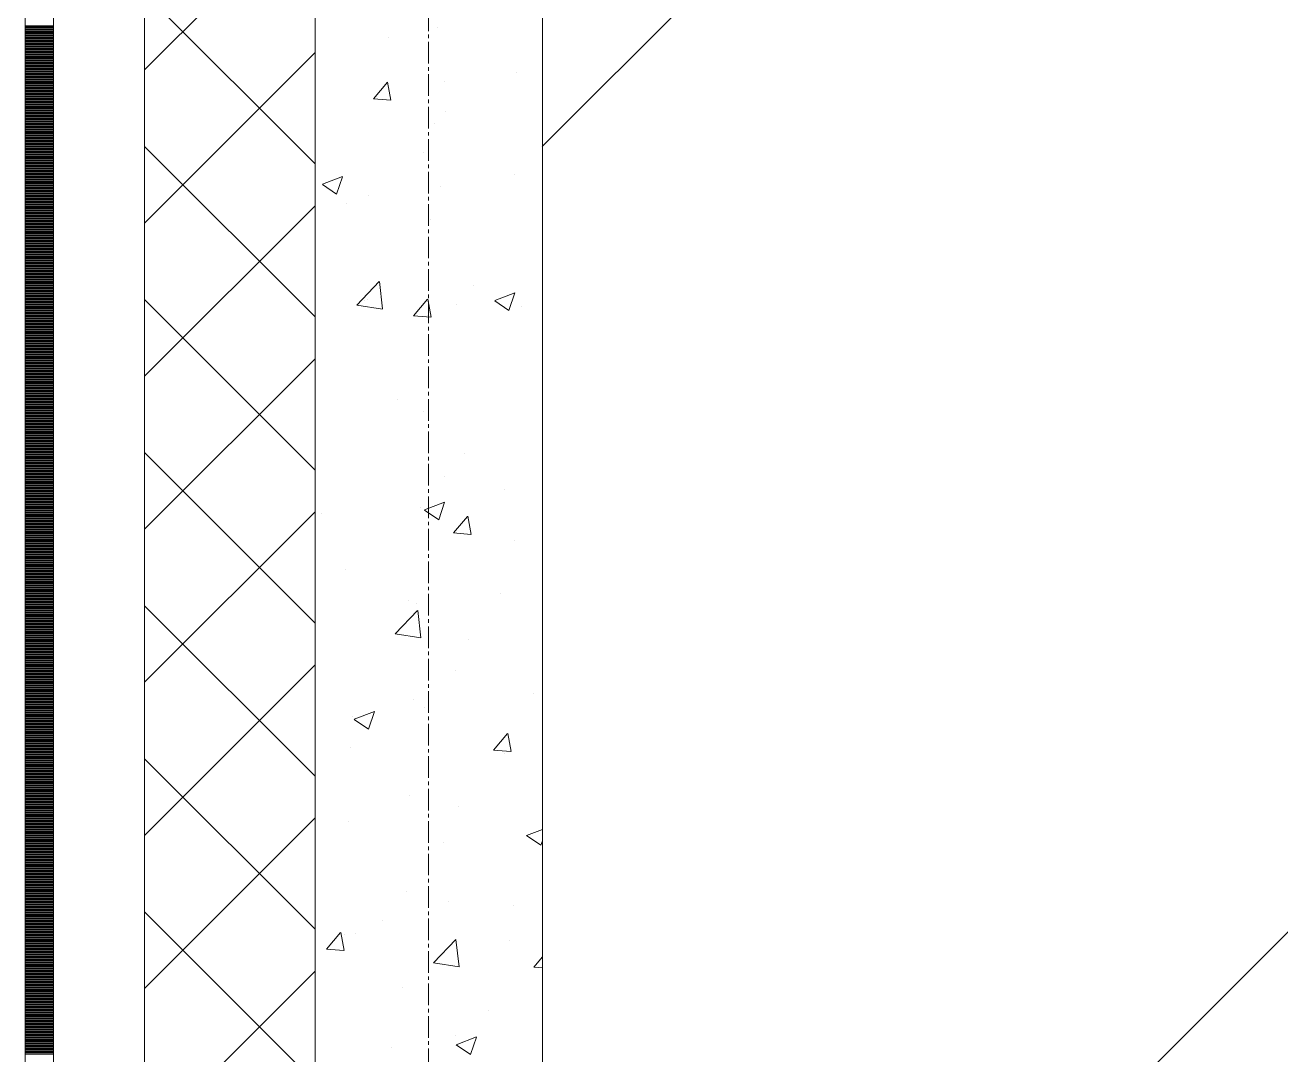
# Model space of a CAD drawing. Header units: millimetres. Extents: x 538266 to 1167394, y 114608 to 637157.
# Drawn here: x 828883 to 829988, y 155019 to 155925 of the extents above; entities that cross this region are included whole.
import ezdxf
from ezdxf.enums import TextEntityAlignment as Align

# ---------------------------------------------------------------- set-up
doc = ezdxf.new("R2010")
doc.units = ezdxf.units.MM
doc.linetypes.add('CENTER2', pattern=[28.575, 19.05, -3.175, 3.175, -3.175])
doc.linetypes.add('DASHED', pattern=[19.05, 12.7, -6.35])
doc.layers.get('Defpoints').update_dxf_attribs({"color": 140})
doc.layers.add('АР_Делит', color=120, linetype='Continuous', lineweight=0, plot=False)
for name, color, linetype, lineweight in [('АР_Стены ПЕНОблок', 52, 'Continuous', 20), ('АР_Тонкая', 254, 'Continuous', 5), ('АР_Утеплитель', 31, 'Continuous', 0), ('АР_Штриховка', 8, 'Continuous', 0)]:
    doc.layers.add(name, color=color, linetype=linetype, lineweight=lineweight)
doc.layers.add('РД_Оси_100', color=7, linetype='Continuous', lineweight=0, true_color=0x525252)
doc.layers.add('ФВ-5', color=7, linetype='Continuous')
doc.styles.add('style1', font='ARIALN.TTF')

# ---------------------------------------------------------------- blocks, each defined once
blk = doc.blocks.new('2_этаж')
at = {"layer": 'АР_Стены ПЕНОблок', "color": 18, "linetype": 'Continuous', "lineweight": 20, "true_color": 0x000000}
for p, q in [((672773.6, 213213.2), (672773.6, 137013.2)), ((672973.6, 137013.2), (672973.6, 213213.2))]:
    blk.add_line(p, q, dxfattribs=at)
at = {"layer": 'АР_Тонкая', "color": 18, "linetype": 'Continuous', "lineweight": 5, "true_color": 0x000000}
for p, q in [((672518.6, 213213.2), (672518.6, 137013.2)), ((672543.6, 213213.2), (672543.6, 137013.2)), ((672543.6, 137013.2), (672543.6, 213213.2)), ((672623.6, 137013.2), (672623.6, 213213.2))]:
    blk.add_line(p, q, dxfattribs=at)
at = {"layer": 'АР_Утеплитель', "color": 18, "linetype": 'Continuous', "lineweight": 0, "true_color": 0x000000}
for p, q in [((672623.6, 213213.2), (672623.6, 137013.2)), ((672773.6, 137013.2), (672773.6, 213213.2))]:
    blk.add_line(p, q, dxfattribs=at)
at = {"layer": 'АР_Штриховка', "color": 18, "linetype": 'Continuous', "lineweight": 0, "true_color": 0x000000}
for p, q in [((672623.6, 155886), (672773.6, 156036)), ((672773.6, 155803.4), (672623.6, 155953.4)), ((672518.6, 155925), (672543.6, 155925)), ((672518.6, 155924), (672543.6, 155924)), ((672518.6, 155923), (672543.6, 155923)), ((672518.6, 155922), (672543.6, 155922)), ((672518.6, 155921), (672543.6, 155921)), ((672518.6, 155920), (672543.6, 155920)), ((672518.6, 155919), (672543.6, 155919)), ((672881.5, 155923.8), (672881.5, 155923.8)), ((672518.6, 155918), (672543.6, 155918)), ((672518.6, 155917), (672543.6, 155917)), ((672518.6, 155916), (672543.6, 155916)), ((672518.6, 155915), (672543.6, 155915)), ((672518.6, 155914), (672543.6, 155914)), ((672518.6, 155913), (672543.6, 155913)), ((672518.6, 155912), (672543.6, 155912)), ((672518.6, 155911), (672543.6, 155911)), ((672518.6, 155910), (672543.6, 155910)), ((672518.6, 155909), (672543.6, 155909)), ((672518.6, 155908), (672543.6, 155908)), ((672837.8, 155914.3), (672837.8, 155914.3)), ((672973.4, 155908.5), (672973.4, 155908.5)), ((672518.6, 155907), (672543.6, 155907)), ((672518.6, 155906), (672543.6, 155906)), ((672518.6, 155905), (672543.6, 155905)), ((672518.6, 155904), (672543.6, 155904)), ((672518.6, 155903), (672543.6, 155903)), ((672518.6, 155902), (672543.6, 155902)), ((672518.6, 155901), (672543.6, 155901)), ((672518.6, 155900), (672543.6, 155900)), ((672518.6, 155899), (672543.6, 155899)), ((672518.6, 155898), (672543.6, 155898)), ((672518.6, 155897), (672543.6, 155897)), ((672518.6, 155896), (672543.6, 155896)), ((672623.6, 155751.3), (672773.6, 155901.3)), ((672518.6, 155895), (672543.6, 155895)), ((672518.6, 155894), (672543.6, 155894)), ((672518.6, 155893), (672543.6, 155893)), ((672518.6, 155892), (672543.6, 155892)), ((672518.6, 155891), (672543.6, 155891)), ((672518.6, 155890), (672543.6, 155890)), ((672518.6, 155889), (672543.6, 155889)), ((672518.6, 155888), (672543.6, 155888)), ((672518.6, 155887), (672543.6, 155887)), ((672518.6, 155886), (672543.6, 155886)), ((672518.6, 155885), (672543.6, 155885)), ((672518.6, 155884), (672543.6, 155884)), ((672518.6, 155883), (672543.6, 155883)), ((672518.6, 155882), (672543.6, 155882)), ((672518.6, 155881), (672543.6, 155881)), ((672518.6, 155880), (672543.6, 155880)), ((672518.6, 155879), (672543.6, 155879)), ((672518.6, 155878), (672543.6, 155878)), ((672518.6, 155877), (672543.6, 155877)), ((672518.6, 155876), (672543.6, 155876)), ((672518.6, 155875), (672543.6, 155875)), ((672518.6, 155874), (672543.6, 155874)), ((672825, 155860.7), (672837.3, 155875.3)), ((672840.4, 155859.4), (672837.4, 155875.4)), ((672887.1, 155875.6), (672887.1, 155875.6)), ((672950.7, 155884), (672950.7, 155884)), ((672518.6, 155873), (672543.6, 155873)), ((672518.6, 155872), (672543.6, 155872)), ((672518.6, 155871), (672543.6, 155871)), ((672518.6, 155870), (672543.6, 155870)), ((672518.6, 155869), (672543.6, 155869)), ((672518.6, 155868), (672543.6, 155868)), ((672518.6, 155867), (672543.6, 155867)), ((672518.6, 155866), (672543.6, 155866)), ((672518.6, 155865), (672543.6, 155865)), ((672518.6, 155864), (672543.6, 155864)), ((672518.6, 155863), (672543.6, 155863)), ((672518.6, 155862), (672543.6, 155862)), ((672518.6, 155861), (672543.6, 155861)), ((672518.6, 155860), (672543.6, 155860)), ((672518.6, 155859), (672543.6, 155859)), ((672518.6, 155858), (672543.6, 155858)), ((672518.6, 155857), (672543.6, 155857)), ((672518.6, 155856), (672543.6, 155856)), ((672518.6, 155855), (672543.6, 155855)), ((672518.6, 155854), (672543.6, 155854)), ((672518.6, 155853), (672543.6, 155853)), ((672518.6, 155852), (672543.6, 155852)), ((672825, 155860.7), (672840.2, 155859.4)), ((672518.6, 155851), (672543.6, 155851)), ((672518.6, 155850), (672543.6, 155850)), ((672518.6, 155849), (672543.6, 155849)), ((672518.6, 155848), (672543.6, 155848)), ((672518.6, 155847), (672543.6, 155847)), ((672518.6, 155846), (672543.6, 155846)), ((672518.6, 155845), (672543.6, 155845)), ((672518.6, 155844), (672543.6, 155844)), ((672518.6, 155843), (672543.6, 155843)), ((672518.6, 155842), (672543.6, 155842)), ((672518.6, 155841), (672543.6, 155841)), ((672888.5, 155849.6), (672888.5, 155849.6)), ((672518.6, 155840), (672543.6, 155840)), ((672518.6, 155839), (672543.6, 155839)), ((672518.6, 155838), (672543.6, 155838)), ((672518.6, 155837), (672543.6, 155837)), ((672518.6, 155836), (672543.6, 155836)), ((672518.6, 155835), (672543.6, 155835)), ((672518.6, 155834), (672543.6, 155834)), ((672518.6, 155833), (672543.6, 155833)), ((672518.6, 155832), (672543.6, 155832)), ((672518.6, 155831), (672543.6, 155831)), ((672518.6, 155830), (672543.6, 155830)), ((672878.4, 155839.2), (672878.4, 155839.2)), ((672518.6, 155829), (672543.6, 155829)), ((672518.6, 155828), (672543.6, 155828)), ((672518.6, 155827), (672543.6, 155827)), ((672518.6, 155826), (672543.6, 155826)), ((672518.6, 155825), (672543.6, 155825)), ((672518.6, 155824), (672543.6, 155824)), ((672518.6, 155823), (672543.6, 155823)), ((672518.6, 155822), (672543.6, 155822)), ((672518.6, 155821), (672543.6, 155821)), ((672518.6, 155820), (672543.6, 155820)), ((672518.6, 155819), (672543.6, 155819)), ((672773.6, 155668.7), (672623.6, 155818.7)), ((672518.6, 155818), (672543.6, 155818)), ((672518.6, 155817), (672543.6, 155817)), ((672518.6, 155816), (672543.6, 155816)), ((672518.6, 155815), (672543.6, 155815)), ((672518.6, 155814), (672543.6, 155814)), ((672518.6, 155813), (672543.6, 155813)), ((672518.6, 155812), (672543.6, 155812)), ((672518.6, 155811), (672543.6, 155811)), ((672518.6, 155810), (672543.6, 155810)), ((672518.6, 155809), (672543.6, 155809)), ((672518.6, 155808), (672543.6, 155808)), ((672869.3, 155813.5), (672869.3, 155813.5)), ((672518.6, 155807), (672543.6, 155807)), ((672518.6, 155806), (672543.6, 155806)), ((672518.6, 155805), (672543.6, 155805)), ((672518.6, 155804), (672543.6, 155804)), ((672518.6, 155803), (672543.6, 155803)), ((672518.6, 155802), (672543.6, 155802)), ((672518.6, 155801), (672543.6, 155801)), ((672518.6, 155800), (672543.6, 155800)), ((672518.6, 155799), (672543.6, 155799)), ((672518.6, 155798), (672543.6, 155798)), ((672518.6, 155797), (672543.6, 155797)), ((672518.6, 155796), (672543.6, 155796)), ((672518.6, 155795), (672543.6, 155795)), ((672518.6, 155794), (672543.6, 155794)), ((672518.6, 155793), (672543.6, 155793)), ((672518.6, 155792), (672543.6, 155792)), ((672518.6, 155791), (672543.6, 155791)), ((672518.6, 155790), (672543.6, 155790)), ((672518.6, 155789), (672543.6, 155789)), ((672518.6, 155788), (672543.6, 155788)), ((672518.6, 155787), (672543.6, 155787)), ((672518.6, 155786), (672543.6, 155786)), ((672780, 155785.4), (672797.8, 155792.2)), ((672792.6, 155776.8), (672797.8, 155792.1)), ((672949.4, 155793.8), (672949.4, 155793.8)), ((672518.6, 155785), (672543.6, 155785)), ((672518.6, 155784), (672543.6, 155784)), ((672518.6, 155783), (672543.6, 155783)), ((672518.6, 155782), (672543.6, 155782)), ((672518.6, 155781), (672543.6, 155781)), ((672518.6, 155780), (672543.6, 155780)), ((672518.6, 155779), (672543.6, 155779)), ((672518.6, 155778), (672543.6, 155778)), ((672518.6, 155777), (672543.6, 155777)), ((672518.6, 155776), (672543.6, 155776)), ((672518.6, 155775), (672543.6, 155775)), ((672780, 155785.3), (672792.6, 155776.8)), ((672820.3, 155775.4), (672820.3, 155775.4)), ((672883.9, 155783.8), (672883.9, 155783.8)), ((672518.6, 155774), (672543.6, 155774)), ((672518.6, 155773), (672543.6, 155773)), ((672518.6, 155772), (672543.6, 155772)), ((672518.6, 155771), (672543.6, 155771)), ((672518.6, 155770), (672543.6, 155770)), ((672518.6, 155769), (672543.6, 155769)), ((672518.6, 155768), (672543.6, 155768)), ((672518.6, 155767), (672543.6, 155767)), ((672518.6, 155766), (672543.6, 155766)), ((672518.6, 155765), (672543.6, 155765)), ((672518.6, 155764), (672543.6, 155764)), ((672623.6, 155616.6), (672773.6, 155766.6)), ((672801.3, 155768.4), (672801.3, 155768.4)), ((672518.6, 155763), (672543.6, 155763)), ((672518.6, 155762), (672543.6, 155762)), ((672518.6, 155761), (672543.6, 155761)), ((672518.6, 155760), (672543.6, 155760)), ((672518.6, 155759), (672543.6, 155759)), ((672518.6, 155758), (672543.6, 155758)), ((672518.6, 155757), (672543.6, 155757)), ((672518.6, 155756), (672543.6, 155756)), ((672518.6, 155755), (672543.6, 155755)), ((672518.6, 155754), (672543.6, 155754)), ((672518.6, 155753), (672543.6, 155753)), ((672875.4, 155754.7), (672875.4, 155754.7)), ((672518.6, 155752), (672543.6, 155752)), ((672518.6, 155751), (672543.6, 155751)), ((672518.6, 155750), (672543.6, 155750)), ((672518.6, 155749), (672543.6, 155749)), ((672518.6, 155748), (672543.6, 155748)), ((672518.6, 155747), (672543.6, 155747)), ((672518.6, 155746), (672543.6, 155746)), ((672518.6, 155745), (672543.6, 155745)), ((672518.6, 155744), (672543.6, 155744)), ((672518.6, 155743), (672543.6, 155743)), ((672518.6, 155742), (672543.6, 155742)), ((672518.6, 155741), (672543.6, 155741)), ((672518.6, 155740), (672543.6, 155740)), ((672518.6, 155739), (672543.6, 155739)), ((672518.6, 155738), (672543.6, 155738)), ((672518.6, 155737), (672543.6, 155737)), ((672518.6, 155736), (672543.6, 155736)), ((672518.6, 155735), (672543.6, 155735)), ((672518.6, 155734), (672543.6, 155734)), ((672518.6, 155733), (672543.6, 155733)), ((672518.6, 155732), (672543.6, 155732)), ((672518.6, 155731), (672543.6, 155731)), ((672518.6, 155730), (672543.6, 155730)), ((672518.6, 155729), (672543.6, 155729)), ((672518.6, 155728), (672543.6, 155728)), ((672518.6, 155727), (672543.6, 155727)), ((672518.6, 155726), (672543.6, 155726)), ((672518.6, 155725), (672543.6, 155725)), ((672518.6, 155724), (672543.6, 155724)), ((672518.6, 155723), (672543.6, 155723)), ((672518.6, 155722), (672543.6, 155722)), ((672518.6, 155721), (672543.6, 155721)), ((672518.6, 155720), (672543.6, 155720)), ((672518.6, 155719), (672543.6, 155719)), ((672518.6, 155718), (672543.6, 155718)), ((672518.6, 155717), (672543.6, 155717)), ((672518.6, 155716), (672543.6, 155716)), ((672518.6, 155715), (672543.6, 155715)), ((672518.6, 155714), (672543.6, 155714)), ((672518.6, 155713), (672543.6, 155713)), ((672518.6, 155712), (672543.6, 155712)), ((672518.6, 155711), (672543.6, 155711)), ((672518.6, 155710), (672543.6, 155710)), ((672518.6, 155709), (672543.6, 155709)), ((672518.6, 155708), (672543.6, 155708)), ((672518.6, 155707), (672543.6, 155707)), ((672518.6, 155706), (672543.6, 155706)), ((672518.6, 155705), (672543.6, 155705)), ((672518.6, 155704), (672543.6, 155704)), ((672518.6, 155703), (672543.6, 155703)), ((672518.6, 155702), (672543.6, 155702)), ((672518.6, 155701), (672543.6, 155701)), ((672518.6, 155700), (672543.6, 155700)), ((672518.6, 155699), (672543.6, 155699)), ((672518.6, 155698), (672543.6, 155698)), ((672810.4, 155679.2), (672830.1, 155699.8)), ((672833, 155675.7), (672830.2, 155699.8)), ((672518.6, 155697), (672543.6, 155697)), ((672518.6, 155696), (672543.6, 155696)), ((672518.6, 155695), (672543.6, 155695)), ((672518.6, 155694), (672543.6, 155694)), ((672518.6, 155693), (672543.6, 155693)), ((672518.6, 155692), (672543.6, 155692)), ((672518.6, 155691), (672543.6, 155691)), ((672518.6, 155690), (672543.6, 155690)), ((672518.6, 155689), (672543.6, 155689)), ((672518.6, 155688), (672543.6, 155688)), ((672518.6, 155687), (672543.6, 155687)), ((672913.3, 155696.3), (672913.3, 155696.3)), ((672931.6, 155683.1), (672949.4, 155690)), ((672944.2, 155674.5), (672949.4, 155689.8)), ((672518.6, 155686), (672543.6, 155686)), ((672518.6, 155685), (672543.6, 155685)), ((672518.6, 155684), (672543.6, 155684)), ((672518.6, 155683), (672543.6, 155683)), ((672518.6, 155682), (672543.6, 155682)), ((672518.6, 155681), (672543.6, 155681)), ((672518.6, 155680), (672543.6, 155680)), ((672518.6, 155679), (672543.6, 155679)), ((672518.6, 155678), (672543.6, 155678)), ((672518.6, 155677), (672543.6, 155677)), ((672518.6, 155676), (672543.6, 155676)), ((672773.6, 155534), (672623.6, 155684)), ((672810.4, 155679.1), (672833, 155675.6)), ((672817.1, 155683.6), (672817.1, 155683.6)), ((672819.8, 155683.8), (672819.8, 155683.8)), ((672860.2, 155669.7), (672872.5, 155684.3)), ((672875.6, 155668.4), (672872.7, 155684.3)), ((672898.3, 155679.5), (672898.3, 155679.5)), ((672931.6, 155683), (672944.2, 155674.5)), ((672955.4, 155678), (672955.4, 155678)), ((672518.6, 155675), (672543.6, 155675)), ((672518.6, 155674), (672543.6, 155674)), ((672518.6, 155673), (672543.6, 155673)), ((672518.6, 155672), (672543.6, 155672)), ((672518.6, 155671), (672543.6, 155671)), ((672518.6, 155670), (672543.6, 155670)), ((672518.6, 155669), (672543.6, 155669)), ((672518.6, 155668), (672543.6, 155668)), ((672518.6, 155667), (672543.6, 155667)), ((672518.6, 155666), (672543.6, 155666)), ((672518.6, 155665), (672543.6, 155665)), ((672860.2, 155669.7), (672875.4, 155668.4)), ((672872.3, 155670.1), (672872.3, 155670.1)), ((672518.6, 155664), (672543.6, 155664)), ((672518.6, 155663), (672543.6, 155663)), ((672518.6, 155662), (672543.6, 155662)), ((672518.6, 155661), (672543.6, 155661)), ((672518.6, 155660), (672543.6, 155660)), ((672518.6, 155659), (672543.6, 155659)), ((672518.6, 155658), (672543.6, 155658)), ((672518.6, 155657), (672543.6, 155657)), ((672518.6, 155656), (672543.6, 155656)), ((672518.6, 155655), (672543.6, 155655)), ((672518.6, 155654), (672543.6, 155654)), ((672518.6, 155653), (672543.6, 155653)), ((672518.6, 155652), (672543.6, 155652)), ((672518.6, 155651), (672543.6, 155651)), ((672518.6, 155650), (672543.6, 155650)), ((672518.6, 155649), (672543.6, 155649)), ((672518.6, 155648), (672543.6, 155648)), ((672518.6, 155647), (672543.6, 155647)), ((672518.6, 155646), (672543.6, 155646)), ((672518.6, 155645), (672543.6, 155645)), ((672518.6, 155644), (672543.6, 155644)), ((672518.6, 155643), (672543.6, 155643)), ((672518.6, 155642), (672543.6, 155642)), ((672873.4, 155649.6), (672873.4, 155649.6)), ((672518.6, 155641), (672543.6, 155641)), ((672518.6, 155640), (672543.6, 155640)), ((672518.6, 155639), (672543.6, 155639)), ((672518.6, 155638), (672543.6, 155638)), ((672518.6, 155637), (672543.6, 155637)), ((672518.6, 155636), (672543.6, 155636)), ((672518.6, 155635), (672543.6, 155635)), ((672518.6, 155634), (672543.6, 155634)), ((672518.6, 155633), (672543.6, 155633)), ((672518.6, 155632), (672543.6, 155632)), ((672518.6, 155631), (672543.6, 155631)), ((672623.6, 155481.9), (672773.6, 155631.9)), ((672518.6, 155630), (672543.6, 155630)), ((672518.6, 155629), (672543.6, 155629)), ((672518.6, 155628), (672543.6, 155628)), ((672518.6, 155627), (672543.6, 155627)), ((672518.6, 155626), (672543.6, 155626)), ((672518.6, 155625), (672543.6, 155625)), ((672518.6, 155624), (672543.6, 155624)), ((672518.6, 155623), (672543.6, 155623)), ((672518.6, 155622), (672543.6, 155622)), ((672518.6, 155621), (672543.6, 155621)), ((672518.6, 155620), (672543.6, 155620)), ((672518.6, 155619), (672543.6, 155619)), ((672518.6, 155618), (672543.6, 155618)), ((672518.6, 155617), (672543.6, 155617)), ((672518.6, 155616), (672543.6, 155616)), ((672518.6, 155615), (672543.6, 155615)), ((672518.6, 155614), (672543.6, 155614)), ((672518.6, 155613), (672543.6, 155613)), ((672518.6, 155612), (672543.6, 155612)), ((672518.6, 155611), (672543.6, 155611)), ((672518.6, 155610), (672543.6, 155610)), ((672518.6, 155609), (672543.6, 155609)), ((672518.6, 155608), (672543.6, 155608)), ((672518.6, 155607), (672543.6, 155607)), ((672518.6, 155606), (672543.6, 155606)), ((672518.6, 155605), (672543.6, 155605)), ((672518.6, 155604), (672543.6, 155604)), ((672518.6, 155603), (672543.6, 155603)), ((672518.6, 155602), (672543.6, 155602)), ((672518.6, 155601), (672543.6, 155601)), ((672518.6, 155600), (672543.6, 155600)), ((672518.6, 155599), (672543.6, 155599)), ((672518.6, 155598), (672543.6, 155598)), ((672518.6, 155597), (672543.6, 155597)), ((672518.6, 155596), (672543.6, 155596)), ((672518.6, 155595), (672543.6, 155595)), ((672518.6, 155594), (672543.6, 155594)), ((672518.6, 155593), (672543.6, 155593)), ((672518.6, 155592), (672543.6, 155592)), ((672518.6, 155591), (672543.6, 155591)), ((672518.6, 155590), (672543.6, 155590)), ((672518.6, 155589), (672543.6, 155589)), ((672518.6, 155588), (672543.6, 155588)), ((672518.6, 155587), (672543.6, 155587)), ((672846.4, 155596.1), (672846.4, 155596.1)), ((672518.6, 155586), (672543.6, 155586)), ((672518.6, 155585), (672543.6, 155585)), ((672518.6, 155584), (672543.6, 155584)), ((672518.6, 155583), (672543.6, 155583)), ((672518.6, 155582), (672543.6, 155582)), ((672518.6, 155581), (672543.6, 155581)), ((672518.6, 155580), (672543.6, 155580)), ((672518.6, 155579), (672543.6, 155579)), ((672518.6, 155578), (672543.6, 155578)), ((672518.6, 155577), (672543.6, 155577)), ((672518.6, 155576), (672543.6, 155576)), ((672869.2, 155585.6), (672869.2, 155585.6)), ((672518.6, 155575), (672543.6, 155575)), ((672518.6, 155574), (672543.6, 155574)), ((672518.6, 155573), (672543.6, 155573)), ((672518.6, 155572), (672543.6, 155572)), ((672518.6, 155571), (672543.6, 155571)), ((672518.6, 155570), (672543.6, 155570)), ((672518.6, 155569), (672543.6, 155569)), ((672518.6, 155568), (672543.6, 155568)), ((672518.6, 155567), (672543.6, 155567)), ((672518.6, 155566), (672543.6, 155566)), ((672518.6, 155565), (672543.6, 155565)), ((672518.6, 155564), (672543.6, 155564)), ((672518.6, 155563), (672543.6, 155563)), ((672518.6, 155562), (672543.6, 155562)), ((672518.6, 155561), (672543.6, 155561)), ((672518.6, 155560), (672543.6, 155560)), ((672518.6, 155559), (672543.6, 155559)), ((672518.6, 155558), (672543.6, 155558)), ((672518.6, 155557), (672543.6, 155557)), ((672518.6, 155556), (672543.6, 155556)), ((672518.6, 155555), (672543.6, 155555)), ((672518.6, 155554), (672543.6, 155554)), ((672518.6, 155553), (672543.6, 155553)), ((672518.6, 155552), (672543.6, 155552)), ((672518.6, 155551), (672543.6, 155551)), ((672518.6, 155550), (672543.6, 155550)), ((672518.6, 155549), (672543.6, 155549)), ((672518.6, 155548), (672543.6, 155548)), ((672518.6, 155547), (672543.6, 155547)), ((672518.6, 155546), (672543.6, 155546)), ((672518.6, 155545), (672543.6, 155545)), ((672518.6, 155544), (672543.6, 155544)), ((672518.6, 155543), (672543.6, 155543)), ((672773.6, 155399.3), (672623.6, 155549.3)), ((672904.9, 155548.9), (672904.9, 155548.9)), ((672518.6, 155542), (672543.6, 155542)), ((672518.6, 155541), (672543.6, 155541)), ((672518.6, 155540), (672543.6, 155540)), ((672518.6, 155539), (672543.6, 155539)), ((672518.6, 155538), (672543.6, 155538)), ((672518.6, 155537), (672543.6, 155537)), ((672518.6, 155536), (672543.6, 155536)), ((672518.6, 155535), (672543.6, 155535)), ((672518.6, 155534), (672543.6, 155534)), ((672518.6, 155533), (672543.6, 155533)), ((672518.6, 155532), (672543.6, 155532)), ((672518.6, 155531), (672543.6, 155531)), ((672518.6, 155530), (672543.6, 155530)), ((672518.6, 155529), (672543.6, 155529)), ((672518.6, 155528), (672543.6, 155528)), ((672518.6, 155527), (672543.6, 155527)), ((672518.6, 155526), (672543.6, 155526)), ((672518.6, 155525), (672543.6, 155525)), ((672518.6, 155524), (672543.6, 155524)), ((672518.6, 155523), (672543.6, 155523)), ((672518.6, 155522), (672543.6, 155522)), ((672518.6, 155521), (672543.6, 155521)), ((672887.8, 155528), (672887.8, 155528)), ((672518.6, 155520), (672543.6, 155520)), ((672518.6, 155519), (672543.6, 155519)), ((672518.6, 155518), (672543.6, 155518)), ((672518.6, 155517), (672543.6, 155517)), ((672518.6, 155516), (672543.6, 155516)), ((672518.6, 155515), (672543.6, 155515)), ((672518.6, 155514), (672543.6, 155514)), ((672518.6, 155513), (672543.6, 155513)), ((672518.6, 155512), (672543.6, 155512)), ((672518.6, 155511), (672543.6, 155511)), ((672518.6, 155510), (672543.6, 155510)), ((672940, 155517), (672940, 155517)), ((672518.6, 155509), (672543.6, 155509)), ((672518.6, 155508), (672543.6, 155508)), ((672518.6, 155507), (672543.6, 155507)), ((672518.6, 155506), (672543.6, 155506)), ((672518.6, 155505), (672543.6, 155505)), ((672518.6, 155504), (672543.6, 155504)), ((672518.6, 155503), (672543.6, 155503)), ((672518.6, 155502), (672543.6, 155502)), ((672518.6, 155501), (672543.6, 155501)), ((672518.6, 155500), (672543.6, 155500)), ((672518.6, 155499), (672543.6, 155499)), ((672866.1, 155501), (672866.1, 155501)), ((672869.8, 155499), (672887.6, 155505.8)), ((672869.8, 155498.8), (672882.4, 155490.3)), ((672882.4, 155490.3), (672887.6, 155505.7)), ((672518.6, 155498), (672543.6, 155498)), ((672518.6, 155497), (672543.6, 155497)), ((672518.6, 155496), (672543.6, 155496)), ((672518.6, 155495), (672543.6, 155495)), ((672518.6, 155494), (672543.6, 155494)), ((672518.6, 155493), (672543.6, 155493)), ((672518.6, 155492), (672543.6, 155492)), ((672518.6, 155491), (672543.6, 155491)), ((672518.6, 155490), (672543.6, 155490)), ((672518.6, 155489), (672543.6, 155489)), ((672518.6, 155488), (672543.6, 155488)), ((672623.6, 155347.2), (672773.6, 155497.2)), ((672779.6, 155495.9), (672779.6, 155495.9)), ((672895.5, 155478.6), (672907.7, 155493.2)), ((672910.8, 155477.3), (672907.9, 155493.3)), ((672518.6, 155487), (672543.6, 155487)), ((672518.6, 155486), (672543.6, 155486)), ((672518.6, 155485), (672543.6, 155485)), ((672518.6, 155484), (672543.6, 155484)), ((672518.6, 155483), (672543.6, 155483)), ((672518.6, 155482), (672543.6, 155482)), ((672518.6, 155481), (672543.6, 155481)), ((672518.6, 155480), (672543.6, 155480)), ((672518.6, 155479), (672543.6, 155479)), ((672518.6, 155478), (672543.6, 155478)), ((672518.6, 155477), (672543.6, 155477)), ((672895.5, 155478.6), (672910.7, 155477.3)), ((672518.6, 155476), (672543.6, 155476)), ((672518.6, 155475), (672543.6, 155475)), ((672518.6, 155474), (672543.6, 155474)), ((672518.6, 155473), (672543.6, 155473)), ((672518.6, 155472), (672543.6, 155472)), ((672518.6, 155471), (672543.6, 155471)), ((672518.6, 155470), (672543.6, 155470)), ((672518.6, 155469), (672543.6, 155469)), ((672518.6, 155468), (672543.6, 155468)), ((672518.6, 155467), (672543.6, 155467)), ((672518.6, 155466), (672543.6, 155466)), ((672948.7, 155472.2), (672948.7, 155472.2)), ((672518.6, 155465), (672543.6, 155465)), ((672518.6, 155464), (672543.6, 155464)), ((672518.6, 155463), (672543.6, 155463)), ((672518.6, 155462), (672543.6, 155462)), ((672518.6, 155461), (672543.6, 155461)), ((672518.6, 155460), (672543.6, 155460)), ((672518.6, 155459), (672543.6, 155459)), ((672518.6, 155458), (672543.6, 155458)), ((672518.6, 155457), (672543.6, 155457)), ((672518.6, 155456), (672543.6, 155456)), ((672518.6, 155455), (672543.6, 155455)), ((672518.6, 155454), (672543.6, 155454)), ((672518.6, 155453), (672543.6, 155453)), ((672518.6, 155452), (672543.6, 155452)), ((672518.6, 155451), (672543.6, 155451)), ((672518.6, 155450), (672543.6, 155450)), ((672518.6, 155449), (672543.6, 155449)), ((672518.6, 155448), (672543.6, 155448)), ((672518.6, 155447), (672543.6, 155447)), ((672518.6, 155446), (672543.6, 155446)), ((672518.6, 155445), (672543.6, 155445)), ((672518.6, 155444), (672543.6, 155444)), ((672800.5, 155446.8), (672800.5, 155446.8)), ((672518.6, 155443), (672543.6, 155443)), ((672518.6, 155442), (672543.6, 155442)), ((672518.6, 155441), (672543.6, 155441)), ((672518.6, 155440), (672543.6, 155440)), ((672518.6, 155439), (672543.6, 155439)), ((672518.6, 155438), (672543.6, 155438)), ((672518.6, 155437), (672543.6, 155437)), ((672518.6, 155436), (672543.6, 155436)), ((672518.6, 155435), (672543.6, 155435)), ((672518.6, 155434), (672543.6, 155434)), ((672518.6, 155433), (672543.6, 155433)), ((672518.6, 155432), (672543.6, 155432)), ((672518.6, 155431), (672543.6, 155431)), ((672518.6, 155430), (672543.6, 155430)), ((672518.6, 155429), (672543.6, 155429)), ((672518.6, 155428), (672543.6, 155428)), ((672518.6, 155427), (672543.6, 155427)), ((672518.6, 155426), (672543.6, 155426)), ((672518.6, 155425), (672543.6, 155425)), ((672518.6, 155424), (672543.6, 155424)), ((672518.6, 155423), (672543.6, 155423)), ((672518.6, 155422), (672543.6, 155422)), ((672518.6, 155421), (672543.6, 155421)), ((672936.8, 155425.2), (672936.8, 155425.2)), ((672518.6, 155420), (672543.6, 155420)), ((672518.6, 155419), (672543.6, 155419)), ((672518.6, 155418), (672543.6, 155418)), ((672518.6, 155417), (672543.6, 155417)), ((672518.6, 155416), (672543.6, 155416)), ((672518.6, 155415), (672543.6, 155415)), ((672518.6, 155414), (672543.6, 155414)), ((672518.6, 155413), (672543.6, 155413)), ((672518.6, 155412), (672543.6, 155412)), ((672518.6, 155411), (672543.6, 155411)), ((672518.6, 155410), (672543.6, 155410)), ((672773.6, 155264.6), (672623.6, 155414.6)), ((672844, 155389.7), (672863.8, 155410.4)), ((672855.4, 155419.1), (672855.4, 155419.1)), ((672863, 155416.4), (672863, 155416.4)), ((672866.7, 155386.3), (672863.9, 155410.4)), ((672873.2, 155416.9), (672873.2, 155416.9)), ((672518.6, 155409), (672543.6, 155409)), ((672518.6, 155408), (672543.6, 155408)), ((672518.6, 155407), (672543.6, 155407)), ((672518.6, 155406), (672543.6, 155406)), ((672518.6, 155405), (672543.6, 155405)), ((672518.6, 155404), (672543.6, 155404)), ((672518.6, 155403), (672543.6, 155403)), ((672518.6, 155402), (672543.6, 155402)), ((672518.6, 155401), (672543.6, 155401)), ((672518.6, 155400), (672543.6, 155400)), ((672518.6, 155399), (672543.6, 155399)), ((672518.6, 155398), (672543.6, 155398)), ((672518.6, 155397), (672543.6, 155397)), ((672518.6, 155396), (672543.6, 155396)), ((672518.6, 155395), (672543.6, 155395)), ((672518.6, 155394), (672543.6, 155394)), ((672518.6, 155393), (672543.6, 155393)), ((672518.6, 155392), (672543.6, 155392)), ((672518.6, 155391), (672543.6, 155391)), ((672518.6, 155390), (672543.6, 155390)), ((672518.6, 155389), (672543.6, 155389)), ((672518.6, 155388), (672543.6, 155388)), ((672844.1, 155389.7), (672866.7, 155386.2)), ((672518.6, 155387), (672543.6, 155387)), ((672518.6, 155386), (672543.6, 155386)), ((672518.6, 155385), (672543.6, 155385)), ((672518.6, 155384), (672543.6, 155384)), ((672518.6, 155383), (672543.6, 155383)), ((672518.6, 155382), (672543.6, 155382)), ((672518.6, 155381), (672543.6, 155381)), ((672518.6, 155380), (672543.6, 155380)), ((672518.6, 155379), (672543.6, 155379)), ((672518.6, 155378), (672543.6, 155378)), ((672518.6, 155377), (672543.6, 155377)), ((672909, 155385), (672909, 155385)), ((672518.6, 155376), (672543.6, 155376)), ((672518.6, 155375), (672543.6, 155375)), ((672518.6, 155374), (672543.6, 155374)), ((672518.6, 155373), (672543.6, 155373)), ((672518.6, 155372), (672543.6, 155372)), ((672518.6, 155371), (672543.6, 155371)), ((672518.6, 155370), (672543.6, 155370)), ((672518.6, 155369), (672543.6, 155369)), ((672518.6, 155368), (672543.6, 155368)), ((672518.6, 155367), (672543.6, 155367)), ((672518.6, 155366), (672543.6, 155366)), ((672518.6, 155365), (672543.6, 155365)), ((672518.6, 155364), (672543.6, 155364)), ((672518.6, 155363), (672543.6, 155363)), ((672518.6, 155362), (672543.6, 155362)), ((672518.6, 155361), (672543.6, 155361)), ((672518.6, 155360), (672543.6, 155360)), ((672518.6, 155359), (672543.6, 155359)), ((672518.6, 155358), (672543.6, 155358)), ((672518.6, 155357), (672543.6, 155357)), ((672518.6, 155356), (672543.6, 155356)), ((672518.6, 155355), (672543.6, 155355)), ((672623.6, 155212.5), (672773.6, 155362.5)), ((672897.5, 155357.9), (672897.5, 155357.9)), ((672518.6, 155354), (672543.6, 155354)), ((672518.6, 155353), (672543.6, 155353)), ((672518.6, 155352), (672543.6, 155352)), ((672518.6, 155351), (672543.6, 155351)), ((672518.6, 155350), (672543.6, 155350)), ((672518.6, 155349), (672543.6, 155349)), ((672518.6, 155348), (672543.6, 155348)), ((672518.6, 155347), (672543.6, 155347)), ((672518.6, 155346), (672543.6, 155346)), ((672518.6, 155345), (672543.6, 155345)), ((672518.6, 155344), (672543.6, 155344)), ((672518.6, 155343), (672543.6, 155343)), ((672518.6, 155342), (672543.6, 155342)), ((672518.6, 155341), (672543.6, 155341)), ((672518.6, 155340), (672543.6, 155340)), ((672518.6, 155339), (672543.6, 155339)), ((672518.6, 155338), (672543.6, 155338)), ((672518.6, 155337), (672543.6, 155337)), ((672518.6, 155336), (672543.6, 155336)), ((672518.6, 155335), (672543.6, 155335)), ((672518.6, 155334), (672543.6, 155334)), ((672518.6, 155333), (672543.6, 155333)), ((672966.2, 155337.7), (672966.2, 155337.7)), ((672518.6, 155332), (672543.6, 155332)), ((672518.6, 155331), (672543.6, 155331)), ((672518.6, 155330), (672543.6, 155330)), ((672518.6, 155329), (672543.6, 155329)), ((672518.6, 155328), (672543.6, 155328)), ((672518.6, 155327), (672543.6, 155327)), ((672518.6, 155326), (672543.6, 155326)), ((672518.6, 155325), (672543.6, 155325)), ((672518.6, 155324), (672543.6, 155324)), ((672518.6, 155323), (672543.6, 155323)), ((672518.6, 155322), (672543.6, 155322)), ((672808, 155314.8), (672825.8, 155321.6)), ((672859.9, 155331.9), (672859.9, 155331.9)), ((672870, 155325.1), (672870, 155325.1)), ((672518.6, 155321), (672543.6, 155321)), ((672518.6, 155320), (672543.6, 155320)), ((672518.6, 155319), (672543.6, 155319)), ((672518.6, 155318), (672543.6, 155318)), ((672518.6, 155317), (672543.6, 155317)), ((672518.6, 155316), (672543.6, 155316)), ((672518.6, 155315), (672543.6, 155315)), ((672518.6, 155314), (672543.6, 155314)), ((672518.6, 155313), (672543.6, 155313)), ((672518.6, 155312), (672543.6, 155312)), ((672518.6, 155311), (672543.6, 155311)), ((672806.4, 155316.7), (672806.4, 155316.7)), ((672808, 155314.6), (672820.6, 155306.1)), ((672820.6, 155306.1), (672825.8, 155321.5)), ((672518.6, 155310), (672543.6, 155310)), ((672518.6, 155309), (672543.6, 155309)), ((672518.6, 155308), (672543.6, 155308)), ((672518.6, 155307), (672543.6, 155307)), ((672518.6, 155306), (672543.6, 155306)), ((672518.6, 155305), (672543.6, 155305)), ((672518.6, 155304), (672543.6, 155304)), ((672518.6, 155303), (672543.6, 155303)), ((672518.6, 155302), (672543.6, 155302)), ((672518.6, 155301), (672543.6, 155301)), ((672518.6, 155300), (672543.6, 155300)), ((672930.7, 155287.6), (672943, 155302.2)), ((672946.1, 155286.3), (672943.2, 155302.2)), ((672518.6, 155299), (672543.6, 155299)), ((672518.6, 155298), (672543.6, 155298)), ((672518.6, 155297), (672543.6, 155297)), ((672518.6, 155296), (672543.6, 155296)), ((672518.6, 155295), (672543.6, 155295)), ((672518.6, 155294), (672543.6, 155294)), ((672518.6, 155293), (672543.6, 155293)), ((672518.6, 155292), (672543.6, 155292)), ((672518.6, 155291), (672543.6, 155291)), ((672518.6, 155290), (672543.6, 155290)), ((672518.6, 155289), (672543.6, 155289)), ((672804.9, 155290), (672804.9, 155290)), ((672518.6, 155288), (672543.6, 155288)), ((672518.6, 155287), (672543.6, 155287)), ((672518.6, 155286), (672543.6, 155286)), ((672518.6, 155285), (672543.6, 155285)), ((672518.6, 155284), (672543.6, 155284)), ((672518.6, 155283), (672543.6, 155283)), ((672518.6, 155282), (672543.6, 155282)), ((672518.6, 155281), (672543.6, 155281)), ((672518.6, 155280), (672543.6, 155280)), ((672518.6, 155279), (672543.6, 155279)), ((672518.6, 155278), (672543.6, 155278)), ((672773.6, 155129.9), (672623.6, 155279.9)), ((672930.7, 155287.6), (672945.9, 155286.2)), ((672940.5, 155284.3), (672940.5, 155284.3)), ((672518.6, 155277), (672543.6, 155277)), ((672518.6, 155276), (672543.6, 155276)), ((672518.6, 155275), (672543.6, 155275)), ((672518.6, 155274), (672543.6, 155274)), ((672518.6, 155273), (672543.6, 155273)), ((672518.6, 155272), (672543.6, 155272)), ((672518.6, 155271), (672543.6, 155271)), ((672518.6, 155270), (672543.6, 155270)), ((672518.6, 155269), (672543.6, 155269)), ((672518.6, 155268), (672543.6, 155268)), ((672518.6, 155267), (672543.6, 155267)), ((672518.6, 155266), (672543.6, 155266)), ((672518.6, 155265), (672543.6, 155265)), ((672518.6, 155264), (672543.6, 155264)), ((672518.6, 155263), (672543.6, 155263)), ((672518.6, 155262), (672543.6, 155262)), ((672518.6, 155261), (672543.6, 155261)), ((672518.6, 155260), (672543.6, 155260)), ((672518.6, 155259), (672543.6, 155259)), ((672518.6, 155258), (672543.6, 155258)), ((672518.6, 155257), (672543.6, 155257)), ((672518.6, 155256), (672543.6, 155256)), ((672518.6, 155255), (672543.6, 155255)), ((672518.6, 155254), (672543.6, 155254)), ((672518.6, 155253), (672543.6, 155253)), ((672518.6, 155252), (672543.6, 155252)), ((672518.6, 155251), (672543.6, 155251)), ((672518.6, 155250), (672543.6, 155250)), ((672518.6, 155249), (672543.6, 155249)), ((672518.6, 155248), (672543.6, 155248)), ((672518.6, 155247), (672543.6, 155247)), ((672518.6, 155246), (672543.6, 155246)), ((672518.6, 155245), (672543.6, 155245)), ((672856.8, 155247.3), (672856.8, 155247.3)), ((672518.6, 155244), (672543.6, 155244)), ((672518.6, 155243), (672543.6, 155243)), ((672518.6, 155242), (672543.6, 155242)), ((672518.6, 155241), (672543.6, 155241)), ((672518.6, 155240), (672543.6, 155240)), ((672518.6, 155239), (672543.6, 155239)), ((672518.6, 155238), (672543.6, 155238)), ((672518.6, 155237), (672543.6, 155237)), ((672518.6, 155236), (672543.6, 155236)), ((672518.6, 155235), (672543.6, 155235)), ((672518.6, 155234), (672543.6, 155234)), ((672899.4, 155237.5), (672899.4, 155237.5)), ((672518.6, 155233), (672543.6, 155233)), ((672518.6, 155232), (672543.6, 155232)), ((672518.6, 155231), (672543.6, 155231)), ((672518.6, 155230), (672543.6, 155230)), ((672518.6, 155229), (672543.6, 155229)), ((672518.6, 155228), (672543.6, 155228)), ((672518.6, 155227), (672543.6, 155227)), ((672518.6, 155226), (672543.6, 155226)), ((672518.6, 155225), (672543.6, 155225)), ((672518.6, 155224), (672543.6, 155224)), ((672518.6, 155223), (672543.6, 155223)), ((672623.6, 155077.8), (672773.6, 155227.8)), ((672803.2, 155224.9), (672803.2, 155224.9)), ((672518.6, 155222), (672543.6, 155222)), ((672518.6, 155221), (672543.6, 155221)), ((672518.6, 155220), (672543.6, 155220)), ((672518.6, 155219), (672543.6, 155219)), ((672518.6, 155218), (672543.6, 155218)), ((672518.6, 155217), (672543.6, 155217)), ((672518.6, 155216), (672543.6, 155216)), ((672518.6, 155215), (672543.6, 155215)), ((672518.6, 155214), (672543.6, 155214)), ((672518.6, 155213), (672543.6, 155213)), ((672518.6, 155212), (672543.6, 155212)), ((672959.6, 155212.5), (672973.6, 155217.8)), ((672959.6, 155212.4), (672972.2, 155203.9)), ((672518.6, 155211), (672543.6, 155211)), ((672518.6, 155210), (672543.6, 155210)), ((672518.6, 155209), (672543.6, 155209)), ((672518.6, 155208), (672543.6, 155208)), ((672518.6, 155207), (672543.6, 155207)), ((672518.6, 155206), (672543.6, 155206)), ((672518.6, 155205), (672543.6, 155205)), ((672518.6, 155204), (672543.6, 155204)), ((672518.6, 155203), (672543.6, 155203)), ((672518.6, 155202), (672543.6, 155202)), ((672518.6, 155201), (672543.6, 155201)), ((672887, 155206.3), (672887, 155206.3)), ((672972.2, 155203.8), (672973.6, 155207.8)), ((672518.6, 155200), (672543.6, 155200)), ((672518.6, 155199), (672543.6, 155199)), ((672518.6, 155198), (672543.6, 155198)), ((672518.6, 155197), (672543.6, 155197)), ((672518.6, 155196), (672543.6, 155196)), ((672518.6, 155195), (672543.6, 155195)), ((672518.6, 155194), (672543.6, 155194)), ((672518.6, 155193), (672543.6, 155193)), ((672518.6, 155192), (672543.6, 155192)), ((672518.6, 155191), (672543.6, 155191)), ((672518.6, 155190), (672543.6, 155190)), ((672518.6, 155189), (672543.6, 155189)), ((672518.6, 155188), (672543.6, 155188)), ((672518.6, 155187), (672543.6, 155187)), ((672518.6, 155186), (672543.6, 155186)), ((672518.6, 155185), (672543.6, 155185)), ((672518.6, 155184), (672543.6, 155184)), ((672518.6, 155183), (672543.6, 155183)), ((672518.6, 155182), (672543.6, 155182)), ((672518.6, 155181), (672543.6, 155181)), ((672518.6, 155180), (672543.6, 155180)), ((672518.6, 155179), (672543.6, 155179)), ((672518.6, 155178), (672543.6, 155178)), ((672518.6, 155177), (672543.6, 155177)), ((672518.6, 155176), (672543.6, 155176)), ((672518.6, 155175), (672543.6, 155175)), ((672518.6, 155174), (672543.6, 155174)), ((672518.6, 155173), (672543.6, 155173)), ((672518.6, 155172), (672543.6, 155172)), ((672518.6, 155171), (672543.6, 155171)), ((672518.6, 155170), (672543.6, 155170)), ((672518.6, 155169), (672543.6, 155169)), ((672518.6, 155168), (672543.6, 155168)), ((672518.6, 155167), (672543.6, 155167)), ((672518.6, 155166), (672543.6, 155166)), ((672518.6, 155165), (672543.6, 155165)), ((672518.6, 155164), (672543.6, 155164)), ((672518.6, 155163), (672543.6, 155163)), ((672518.6, 155162), (672543.6, 155162)), ((672518.6, 155161), (672543.6, 155161)), ((672518.6, 155160), (672543.6, 155160)), ((672518.6, 155159), (672543.6, 155159)), ((672518.6, 155158), (672543.6, 155158)), ((672518.6, 155157), (672543.6, 155157)), ((672518.6, 155156), (672543.6, 155156)), ((672853.7, 155162.8), (672853.7, 155162.8)), ((672518.6, 155155), (672543.6, 155155)), ((672518.6, 155154), (672543.6, 155154)), ((672518.6, 155153), (672543.6, 155153)), ((672518.6, 155152), (672543.6, 155152)), ((672518.6, 155151), (672543.6, 155151)), ((672518.6, 155150), (672543.6, 155150)), ((672518.6, 155149), (672543.6, 155149)), ((672518.6, 155148), (672543.6, 155148)), ((672518.6, 155147), (672543.6, 155147)), ((672518.6, 155146), (672543.6, 155146)), ((672518.6, 155145), (672543.6, 155145)), ((672773.6, 154995.2), (672623.6, 155145.2)), ((672891, 155154.5), (672891, 155154.5)), ((672947.9, 155150.6), (672947.9, 155150.6)), ((672518.6, 155144), (672543.6, 155144)), ((672518.6, 155143), (672543.6, 155143)), ((672518.6, 155142), (672543.6, 155142)), ((672518.6, 155141), (672543.6, 155141)), ((672518.6, 155140), (672543.6, 155140)), ((672518.6, 155139), (672543.6, 155139)), ((672518.6, 155138), (672543.6, 155138)), ((672518.6, 155137), (672543.6, 155137)), ((672518.6, 155136), (672543.6, 155136)), ((672518.6, 155135), (672543.6, 155135)), ((672518.6, 155134), (672543.6, 155134)), ((672832.5, 155137.4), (672832.5, 155137.4)), ((672518.6, 155133), (672543.6, 155133)), ((672518.6, 155132), (672543.6, 155132)), ((672518.6, 155131), (672543.6, 155131)), ((672518.6, 155130), (672543.6, 155130)), ((672518.6, 155129), (672543.6, 155129)), ((672518.6, 155128), (672543.6, 155128)), ((672518.6, 155127), (672543.6, 155127)), ((672518.6, 155126), (672543.6, 155126)), ((672518.6, 155125), (672543.6, 155125)), ((672518.6, 155124), (672543.6, 155124)), ((672518.6, 155123), (672543.6, 155123)), ((672783.8, 155112.5), (672796, 155127.1)), ((672799.1, 155111.2), (672796.2, 155127.1)), ((672799.8, 155125.1), (672799.8, 155125.1)), ((672809, 155126.1), (672809, 155126.1)), ((672518.6, 155122), (672543.6, 155122)), ((672518.6, 155121), (672543.6, 155121)), ((672518.6, 155120), (672543.6, 155120)), ((672518.6, 155119), (672543.6, 155119)), ((672518.6, 155118), (672543.6, 155118)), ((672518.6, 155117), (672543.6, 155117)), ((672518.6, 155116), (672543.6, 155116)), ((672518.6, 155115), (672543.6, 155115)), ((672518.6, 155114), (672543.6, 155114)), ((672518.6, 155113), (672543.6, 155113)), ((672518.6, 155112), (672543.6, 155112)), ((672783.8, 155112.5), (672799, 155111.1)), ((672877.7, 155100.3), (672897.5, 155120.9)), ((672900.3, 155096.8), (672897.5, 155120.9)), ((672944.6, 155120.4), (672944.6, 155120.4)), ((672518.6, 155111), (672543.6, 155111)), ((672518.6, 155110), (672543.6, 155110)), ((672518.6, 155109), (672543.6, 155109)), ((672518.6, 155108), (672543.6, 155108)), ((672518.6, 155107), (672543.6, 155107)), ((672518.6, 155106), (672543.6, 155106)), ((672518.6, 155105), (672543.6, 155105)), ((672518.6, 155104), (672543.6, 155104)), ((672518.6, 155103), (672543.6, 155103)), ((672518.6, 155102), (672543.6, 155102)), ((672518.6, 155101), (672543.6, 155101)), ((672966, 155096.5), (672973.6, 155105.6)), ((672518.6, 155100), (672543.6, 155100)), ((672518.6, 155099), (672543.6, 155099)), ((672518.6, 155098), (672543.6, 155098)), ((672518.6, 155097), (672543.6, 155097)), ((672518.6, 155096), (672543.6, 155096)), ((672518.6, 155095), (672543.6, 155095)), ((672518.6, 155094), (672543.6, 155094)), ((672518.6, 155093), (672543.6, 155093)), ((672518.6, 155092), (672543.6, 155092)), ((672518.6, 155091), (672543.6, 155091)), ((672518.6, 155090), (672543.6, 155090)), ((672623.6, 154943.1), (672773.6, 155093.1)), ((672877.7, 155100.2), (672900.3, 155096.7)), ((672966, 155096.5), (672973.6, 155095.9)), ((672518.6, 155089), (672543.6, 155089)), ((672518.6, 155088), (672543.6, 155088)), ((672518.6, 155087), (672543.6, 155087)), ((672518.6, 155086), (672543.6, 155086)), ((672518.6, 155085), (672543.6, 155085)), ((672518.6, 155084), (672543.6, 155084)), ((672518.6, 155083), (672543.6, 155083)), ((672518.6, 155082), (672543.6, 155082)), ((672518.6, 155081), (672543.6, 155081)), ((672518.6, 155080), (672543.6, 155080)), ((672518.6, 155079), (672543.6, 155079)), ((672518.6, 155078), (672543.6, 155078)), ((672518.6, 155077), (672543.6, 155077)), ((672518.6, 155076), (672543.6, 155076)), ((672518.6, 155075), (672543.6, 155075)), ((672518.6, 155074), (672543.6, 155074)), ((672518.6, 155073), (672543.6, 155073)), ((672518.6, 155072), (672543.6, 155072)), ((672518.6, 155071), (672543.6, 155071)), ((672518.6, 155070), (672543.6, 155070)), ((672518.6, 155069), (672543.6, 155069)), ((672518.6, 155068), (672543.6, 155068)), ((672850.6, 155078.2), (672850.6, 155078.2)), ((672518.6, 155067), (672543.6, 155067)), ((672518.6, 155066), (672543.6, 155066)), ((672518.6, 155065), (672543.6, 155065)), ((672518.6, 155064), (672543.6, 155064)), ((672518.6, 155063), (672543.6, 155063)), ((672518.6, 155062), (672543.6, 155062)), ((672518.6, 155061), (672543.6, 155061)), ((672518.6, 155060), (672543.6, 155060)), ((672518.6, 155059), (672543.6, 155059)), ((672518.6, 155058), (672543.6, 155058)), ((672518.6, 155057), (672543.6, 155057)), ((672926.1, 155058.3), (672926.1, 155058.3)), ((672518.6, 155056), (672543.6, 155056)), ((672518.6, 155055), (672543.6, 155055)), ((672518.6, 155054), (672543.6, 155054)), ((672518.6, 155053), (672543.6, 155053)), ((672518.6, 155052), (672543.6, 155052)), ((672518.6, 155051), (672543.6, 155051)), ((672518.6, 155050), (672543.6, 155050)), ((672518.6, 155049), (672543.6, 155049)), ((672518.6, 155048), (672543.6, 155048)), ((672518.6, 155047), (672543.6, 155047)), ((672518.6, 155046), (672543.6, 155046)), ((672518.6, 155045), (672543.6, 155045)), ((672518.6, 155044), (672543.6, 155044)), ((672518.6, 155043), (672543.6, 155043)), ((672518.6, 155042), (672543.6, 155042)), ((672518.6, 155041), (672543.6, 155041)), ((672518.6, 155040), (672543.6, 155040)), ((672518.6, 155039), (672543.6, 155039)), ((672518.6, 155038), (672543.6, 155038)), ((672518.6, 155037), (672543.6, 155037)), ((672518.6, 155036), (672543.6, 155036)), ((672518.6, 155035), (672543.6, 155035)), ((672896.8, 155036.2), (672896.8, 155036.2)), ((672897.8, 155028.3), (672915.6, 155035.1)), ((672910.4, 155019.7), (672915.6, 155035)), ((672518.6, 155034), (672543.6, 155034)), ((672518.6, 155033), (672543.6, 155033)), ((672518.6, 155032), (672543.6, 155032)), ((672518.6, 155031), (672543.6, 155031)), ((672518.6, 155030), (672543.6, 155030)), ((672518.6, 155029), (672543.6, 155029)), ((672518.6, 155028), (672543.6, 155028)), ((672518.6, 155027), (672543.6, 155027)), ((672518.6, 155026), (672543.6, 155026)), ((672518.6, 155025), (672543.6, 155025)), ((672518.6, 155024), (672543.6, 155024)), ((672840.5, 155025.4), (672840.5, 155025.4)), ((672897.8, 155028.2), (672910.4, 155019.7)), ((672518.6, 155023), (672543.6, 155023)), ((672518.6, 155022), (672543.6, 155022)), ((672518.6, 155021), (672543.6, 155021)), ((672518.6, 155020), (672543.6, 155020))]:
    blk.add_line(p, q, dxfattribs=at)
at = {"layer": 'Defpoints', "color": 18, "true_color": 0x000000, "style": 'style1'}
for p in [(677970.6, 219836.4), (678101.2, 211681.4)]:
    blk.add_attdef('АР-ПОМЕЩЕНИЕ:НАИМЕНОВАНИЕ', text='', height=100, dxfattribs=at).set_placement(p, align=Align.MIDDLE)
blk = doc.blocks.new('СОШ_2200_АР_ОСИ_М100_28.05.24')
at = {"layer": 'АР_Делит', "color": 251, "linetype": 'DASHED', "true_color": 0x636466}
blk.add_lwpolyline([(114955, 135155), (114955, -355), (93595.036, -355), (93595.036, 13855), (94145, 13855), (94145, 68320), (66055, 68320), (66055, 13857.73), (83455, 13857.73), (83455, -355), (45245, -355), (45245, 13145), (44695, 13145), (44695, 26755), (45245, 26755), (45245, 68320), (20455, 68320), (20455, 26755), (27955, 26755), (27955, 13145), (-355, 13145), (-355, 100855)], dxfattribs=at)
at = {"layer": 'РД_Оси_100', "color": 251, "linetype": 'CENTER2', "true_color": 0x636466}
blk.add_line((0, -6155), (0, 139938.679), dxfattribs=at)

msp = doc.modelspace()

# ---------------------------------------------------------------- hatches: boundary and pattern name
at = {"layer": 'ФВ-5'}
h = msp.add_hatch(dxfattribs=at)
h.set_pattern_fill('ANSI31', color=3, scale=300)
h.paths.add_polyline_path([(856937.8, 141853.3), (856717.8, 141633.3), (856717.8, 141593.8), (856417.8, 141593.8), (856417.8, 142493.8), (856717.8, 142493.8), (856717.8, 142082.3), (856937.8, 142302.3), (856937.8, 143613.2), (856037.8, 143613.2), (856037.8, 143603.2), (853264, 143603.2, -0.558775), (852895.5, 143603.2), (851387.8, 143603.2, -0.414214), (851687.8, 143303.2, -1), (851087.8, 143303.2, -0.414214), (851387.8, 143603.2), (850280.2, 143603.2, -0.558775), (849911.7, 143603.2), (849137.8, 143603.2), (848237.8, 143603.2), (847307.8, 143603.2), (847307.8, 143383.2), (846937.8, 143383.2), (846937.8, 143453.2), (846937.8, 143603.2), (846437.8, 143603.2), (846437.8, 142703.2), (846737.8, 142703.2), (846737.8, 142583.2), (846317.8, 142583.2), (846317.8, 143603.2), (845837.8, 143603.2), (842357.8, 143603.2), (842357.8, 143383.2), (842067.8, 143383.2), (842067.8, 143603.2), (841437.8, 143603.2), (839882.8, 143603.2, -0.333315), (840098.8, 143315.3, -1), (839498.8, 143315.3, -0.333315), (839714.7, 143603.2), (838680.2, 143603.2, -0.558775), (838311.7, 143603.2), (837507.8, 143603.2), (837507.8, 143383.2), (837137.8, 143383.2), (837137.8, 141363.2), (837147.8, 141363.2), (837147.8, 140163.2), (837137.8, 136013.2), (837202.3, 136013.2, -0.618518), (837589.5, 136013.2), (840886.2, 136013.2, -0.618518), (841273.3, 136013.2), (841437.8, 136013.2), (841437.8, 136033.2), (842313.7, 136033.2, -0.582347), (842689.5, 136013.2), (843586.2, 136013.2, -0.618518), (843973.3, 136013.2), (844402.3, 136013.2, -0.618518), (844789.5, 136013.2), (845837.8, 136013.2), (845837.8, 136033.2), (847037.8, 136033.2), (848237.8, 136030.6), (848237.8, 136033.2), (849137.8, 136033.2), (850195.6, 136030.2, -0.587964), (850573.3, 136013.2), (851002.3, 136013.2, -0.618518), (851389.5, 136013.2), (852286.2, 136013.2, -0.618518), (852673.3, 136013.2), (853102.3, 136013.2, -0.618518), (853489.5, 136013.2), (855286.2, 136013.2, -0.618518), (855673.3, 136013.2), (856036.9, 136013.2), (856037.8, 136014.1), (856037.8, 136313.2), (856786, 136313.2), (856937.8, 136465.1)])
h.paths.add_polyline_path([(851418, 140993.2), (851968, 140993.2, -1), (851968, 140393.2), (851418, 140393.2, -1)], flags=16)
h.paths.add_polyline_path([(847057.6, 139675.2, -1), (846624.9, 139675.2, -1)], flags=16)
h.paths.add_polyline_path([(847014.3, 139675.2, -1), (846668.2, 139675.2, -1)], flags=0)
h.paths.add_polyline_path([(846977.4, 139675.2, -1), (846705, 139675.2, -1)], flags=0)
h.paths.add_polyline_path([(846737.8, 141603.2), (846437.8, 141603.2), (846437.8, 142503.2), (846737.8, 142503.2)], flags=16)
h.paths.add_polyline_path([(844344.2, 140388.8), (843794.2, 140388.8, -1), (843794.2, 140988.8), (844344.2, 140988.8, -1)], flags=16)
h.paths.add_polyline_path([(836345.4, 144457.5, -0.893187), (836937.8, 144524.5), (836937.8, 145103.2), (835937.8, 145103.2), (833188, 145103.2, -0.582884), (832811.5, 145103.2), (829357.8, 145103.2), (829357.8, 144737.4, -0.255743), (829457.6, 144555.2, -0.284268), (829337.8, 144361.6), (829337.8, 141213.2), (829357.8, 141213.2), (829357.8, 140313.2), (829351.4, 139257.5, -0.265015), (829457.6, 139071.3, -0.284268), (829337.8, 138877.8), (829337.8, 138448.7, -0.284268), (829457.6, 138255.2, -0.284268), (829337.8, 138061.6), (829337.8, 137013.2), (829357.8, 137013.2), (829357.8, 136033.2), (835937.8, 136033.2), (836937.8, 136033.2), (836937.8, 139613.2), (836627.8, 139613.2), (836627.8, 140513.2), (836927.8, 140513.2), (836927.8, 140893.2), (836507.8, 140893.2), (836507.8, 142033.2), (836937.8, 142033.2), (836937.8, 143617.8, -0.284268), (836818.1, 143811.3, -0.284268), (836937.8, 144004.9), (836937.8, 144390.4, -0.893187)])
h.paths.add_polyline_path([(840537.8, 148013.2), (840537.8, 150213.2), (840537.8, 150413.2), (840537.8, 151713.2), (840537.8, 156113.2), (841187.8, 156113.2), (841187.8, 156333.2), (841427.8, 156333.2), (841427.8, 156683.1, -0.270169), (841318.1, 156871.3, -0.270169), (841427.8, 157059.6), (841427.8, 158016.9, -0.270169), (841318.1, 158205.2, -0.270169), (841427.8, 158393.4), (841427.8, 158493.2), (840857.8, 158493.2), (840857.8, 158718.2), (840582.8, 159194.6), (840604.5, 159207.1), (840604.8, 159206.6, -0.120105), (840857.8, 159268.2), (840857.8, 159293.2), (840857.8, 159438.2), (840582.8, 159914.6), (840604.5, 159927.1), (840604.8, 159926.6, -0.120105), (840857.8, 159988.2), (840857.8, 160013.2), (840857.8, 161103.2), (840439.8, 161103.2, -0.594367), (840059.7, 161103.2), (838656.6, 161080.5, -0.414214), (838956.6, 160780.5, -1), (838356.6, 160780.5, -0.414214), (838656.6, 161080.5), (838351.8, 161096, -0.581306), (837975.9, 161103.2), (837867.8, 161103.2), (837867.8, 159543.2), (837867.8, 158590.3), (837147.8, 158590.3), (837147.8, 157813.2), (837147.8, 157743.4, -0.270169), (837257.6, 157555.2, -0.270169), (837147.8, 157366.9), (837147.8, 155699.4, -0.910455), (837742.6, 155643.5, -0.910455), (837147.8, 155587.6), (837147.8, 154759.6, -0.270169), (837257.6, 154571.3, -0.270169), (837147.8, 154383.1), (837147.8, 154113.2), (837147.8, 153213.2), (837147.8, 149223.2), (837137.8, 149003.2), (835937.8, 149003.2), (829357.8, 149003.2), (829357.8, 148637.4, -0.255743), (829457.6, 148455.2, -0.284268), (829337.8, 148261.6), (829337.8, 146164.9, -0.284268), (829457.6, 145971.3, -0.255743), (829357.8, 145789.1), (829357.8, 145693.2), (829577.8, 145693.2), (829577.8, 145323.2), (832815.5, 145323.2, -0.558775), (833184, 145323.2), (835937.8, 145323.2), (835937.8, 145603.2), (837138.4, 145603.2), (837138.4, 145290.3), (837137.8, 145289.7), (837137.8, 145103.2), (837137.8, 144001.4, -0.259982), (837250.5, 143823.2), (838307.7, 143823.2, -0.582884), (838684.2, 143823.2), (841437.8, 143823.2), (841438.8, 143823.2), (842337.8, 143823.2), (845837.8, 143823.2), (847037.8, 143823.2), (848237.8, 143823.2), (849137.8, 143823.2), (849907.7, 143823.2, -0.582884), (850284.2, 143823.2), (852891.5, 143823.2, -0.582884), (853268, 143823.2), (855158.4, 143823.2), (855158.4, 144113.2), (855782.8, 144113.2), (856037.8, 144113.2), (856037.8, 144113.2), (856728.2, 144113.2), (856737.8, 144122.9), (856737.8, 148413.2), (856037.8, 148413.2), (856037.8, 148713.2), (855169.8, 148713.2, -0.594367), (854789.7, 148713.2), (851785.9, 148713.2, -0.32294), (851557.8, 148603.7), (851557.8, 147814.1), (851242.8, 147813.9), (850766.6, 147538.8), (850754.1, 147560.4), (850754.5, 147560.7, -0.120105), (850692.8, 147813.7), (850667.8, 147813.7), (850522.8, 147813.7), (850046.6, 147538.5), (850034.1, 147560.1), (850034.5, 147560.4, -0.120105), (849972.8, 147813.5), (849947.8, 147813.4), (849637.9, 147813.3), (849437.8, 147813.2), (849237.8, 147813.2), (847537.8, 147813.2), (840537.8, 147813.2)])
h.paths.add_polyline_path([(836927.8, 154113.2), (836927.8, 154387.1, -0.260437), (836824.9, 154571.3, -0.260437), (836927.8, 154755.6), (836927.8, 157370.9, -0.260437), (836824.9, 157555.2, -0.260437), (836927.8, 157739.4), (836927.8, 157813.2), (836927.8, 158313.4), (833193.3, 158313.3, -0.618224), (832806.2, 158313.3), (829577.8, 158313.3), (829577.8, 157743.2), (829337.8, 157743.2), (829337.8, 157648.7, -0.284268), (829457.6, 157455.2, -0.284268), (829337.8, 157261.6), (829337.8, 154113.2), (829357.8, 154113.2), (829357.8, 153213.2), (829356.5, 152154.4, -0.25765), (829457.6, 151971.3, -0.284268), (829337.8, 151777.8), (829337.8, 151348.7, -0.284268), (829457.6, 151155.2, -0.284268), (829337.8, 150961.6), (829337.8, 150064.9, -0.284268), (829457.6, 149871.3, -0.255743), (829357.8, 149689.1), (829357.8, 149223.2), (834727.8, 149223.2), (834727.8, 149523.2), (835627.8, 149523.2), (835627.8, 149223.2), (835707.8, 149223.2), (835707.8, 149643.2), (836927.8, 149643.2), (836927.8, 153213.2)], flags=17)

# ---------------------------------------------------------------- block references
msp.add_blockref('2_этаж', (156364.3, 0))
at = {"layer": 'РД_Оси_100'}
msp.add_blockref('СОШ_2200_АР_ОСИ_М100_28.05.24', (829237.8, 122413.2), dxfattribs=at)

doc.saveas('drawing.dxf')
